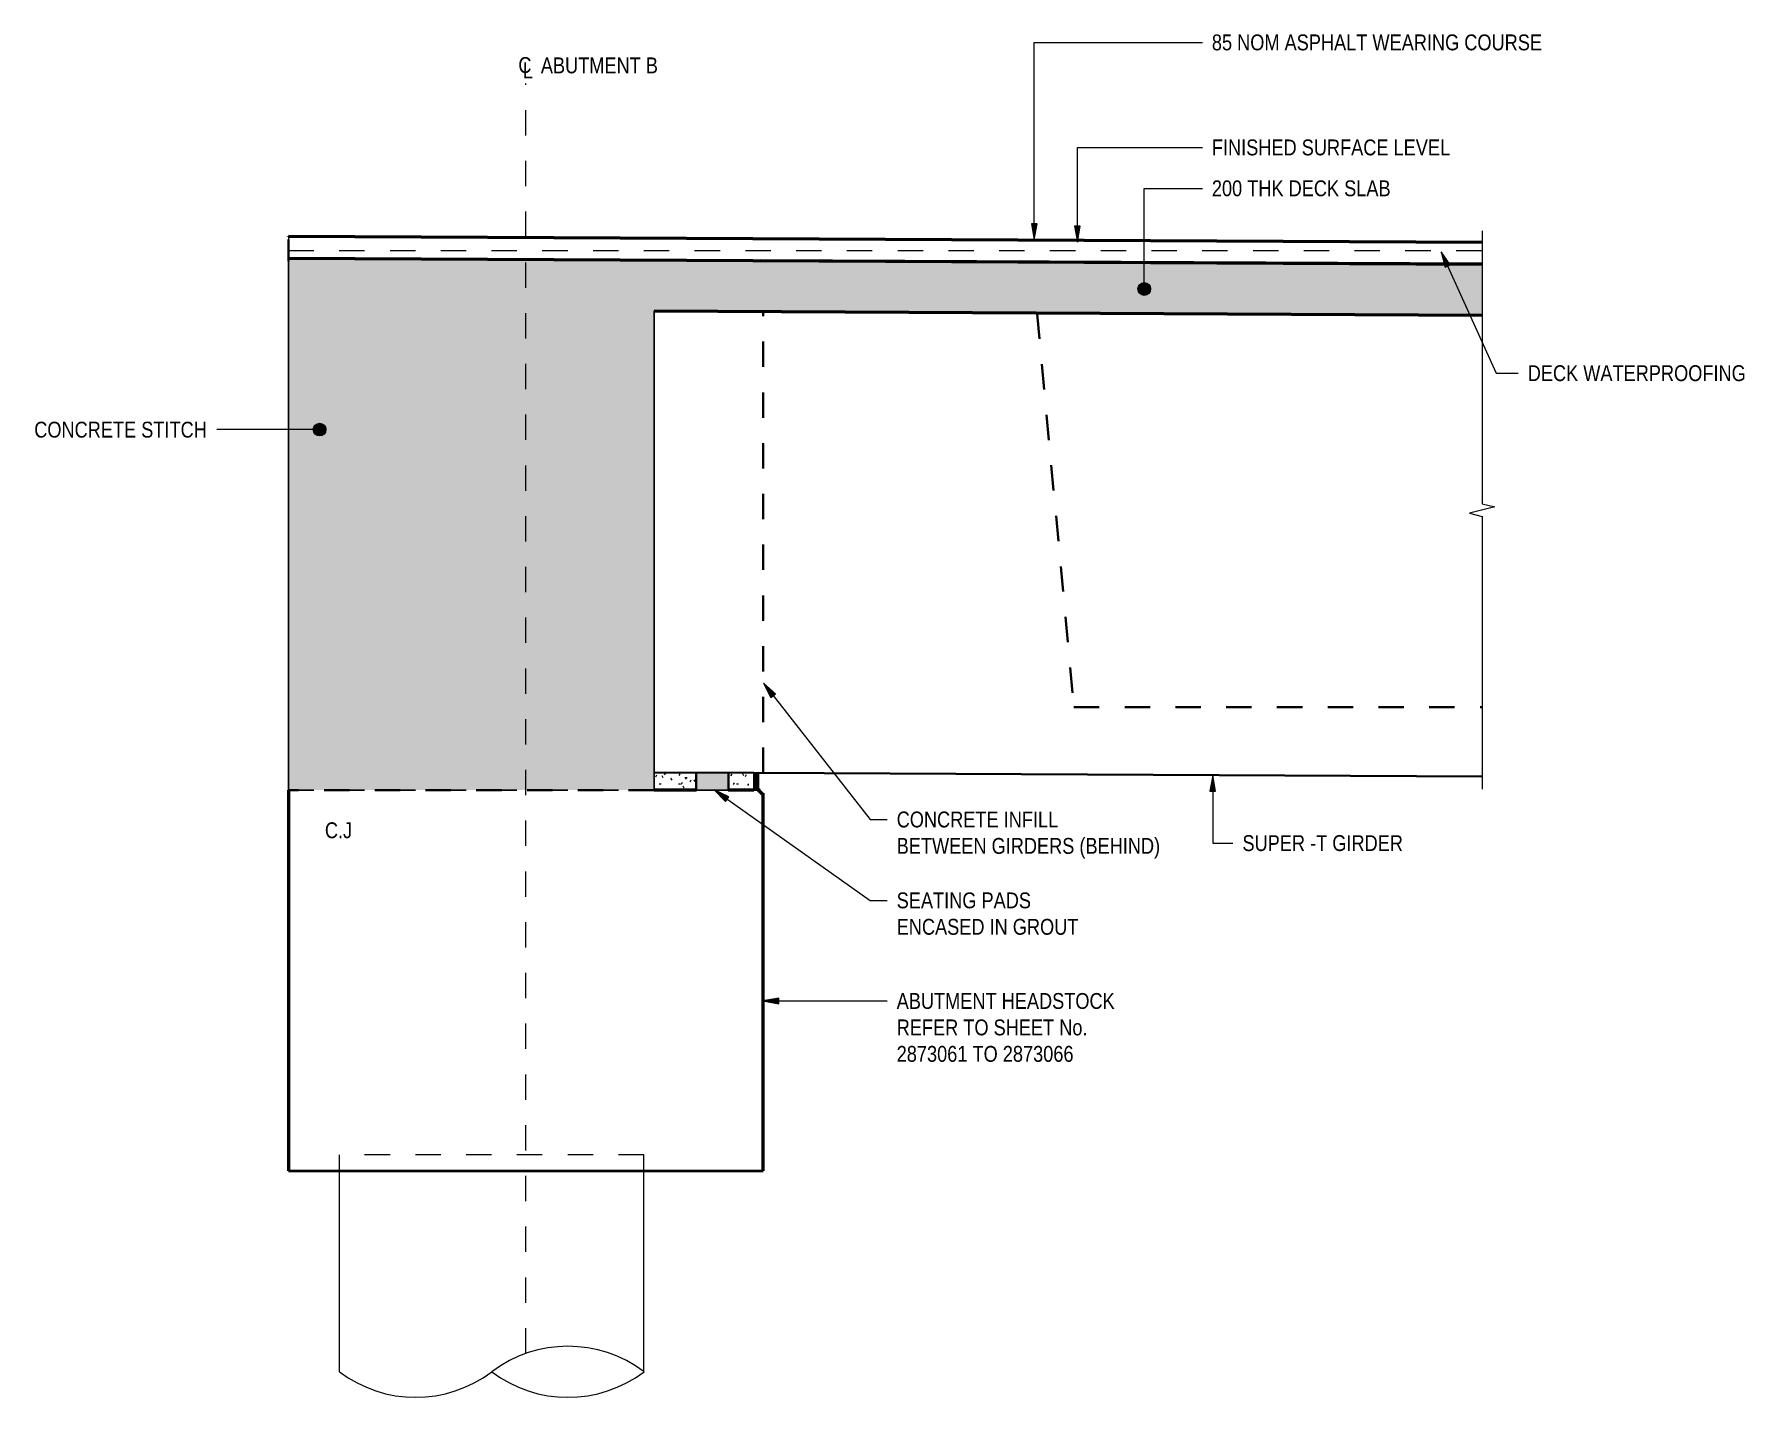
# Model space of a CAD drawing. Header units: metres. Extents: x -1215.1 to -1160.7, y 0 to 26.6.
# Drawn here: x -1178.83 to -1172.09, y 17.44 to 22.85 of the extents above; entities that cross this region are included whole.
import ezdxf

# ---------------------------------------------------------------- set-up
doc = ezdxf.new("R2010")
doc.units = ezdxf.units.M
doc.linetypes.add('JacobsDash', pattern=[0.0045, 0.003, -0.0015])
doc.linetypes.add('JacobsGridLine', pattern=[0.0145, 0.01, -0.001, 0.0025, -0.001])
for name, color, linetype, lineweight in [('A-ANNO-NOTE', 7, 'Continuous', 9), ('A-DETL', 7, 'Continuous', 13), ('A-DETL-GENF', 7, 'Continuous', 9), ('A-FLOR', 7, 'Continuous', 50), ('G-ANNO-TEXT', 7, 'Continuous', 9), ('S-BEAM', 7, 'Continuous', 50), ('S-BEAM-HDLN', 7, 'JacobsDash', 18), ('S-FNDN', 7, 'Continuous', 50), ('S-GRID', 7, 'Continuous', 9)]:
    doc.layers.add(name, color=color, linetype=linetype, lineweight=lineweight)
doc.styles.add('Arial Narrow_2', font='ARIALN.TTF', dxfattribs={"height": 0.0625})
pattern_1 = [(0, (-1177.02847, 21.821), (0.1016, 0.0254), [0.00838, -0.06782, 0.00838, -0.06782, -0.4064]), (0, (-1177.02847, 21.821), (0.1016, 0.0254), [-0.1524, 0.00838, -0.14402, 0.00838, -0.06782, -0.1778]), (0, (-1177.02847, 21.821), (0.1016, 0.0254), [-0.381, 0.00838, -0.04242, 0.00838, -0.11862]), (120, (-1176.99047, 21.834), (-0.07279705, 0.07528818), [0.00838, -0.06782, 0.00838, -0.06782, -0.4064]), (120, (-1176.99047, 21.834), (-0.07279705, 0.07528818), [-0.1524, 0.00838, -0.14402, 0.00838, -0.06782, -0.1778]), (120, (-1176.99047, 21.834), (-0.07279705, 0.07528818), [-0.381, 0.00838, -0.04242, 0.00838, -0.11862]), (240, (-1176.97747, 21.884), (-0.02880295, -0.10068818), [0.00838, -0.06782, 0.00838, -0.06782, -0.4064]), (240, (-1176.97747, 21.884), (-0.02880295, -0.10068818), [-0.1524, 0.00838, -0.14402, 0.00838, -0.06782, -0.1778]), (240, (-1176.97747, 21.884), (-0.02880295, -0.10068818), [-0.381, 0.00838, -0.04242, 0.00838, -0.11862])]

# ---------------------------------------------------------------- blocks, each defined once
blk = doc.blocks.new('CS_DET_BreakLine_ViewScale - Std Break-5391831-DRG-2873122 - SECTION 2')
at = {"layer": 'A-DETL-GENF'}
for p, q in [((-541.3511, 22.0701), (-541.3511, 20.9952)), ((-541.3011, 20.9827), (-541.4011, 20.9577)), ((-541.3511, 20.9952), (-541.3011, 20.9827)), ((-541.4011, 20.9577), (-541.3511, 20.9452)), ((-541.3511, 20.9452), (-541.3511, 19.8704))]:
    blk.add_line(p, q, dxfattribs=at)
blk = doc.blocks.new('CS_DET_Pile-Column_BreakLine - Tubular BreakLine-5392069-DRG-2873122 - SECTION 2')
at = {"layer": 'A-DETL-GENF', "lineweight": 18}
for centre, start, end in [((-544.9529, 17.1766), 52.95733, 127.04267), ((-545.5529, 17.9716), 232.95733, 307.04267), ((-544.9529, 17.9716), 232.95733, 307.04267)]:
    blk.add_arc(centre, 0.498, start, end, dxfattribs=at)
blk = doc.blocks.new('CS_Annot_Centreline Symbol2 - CS_Annot_Centreline Symbol-5074296-DRG-2873122 - SECTION 2')
at = {"layer": 'A-ANNO-NOTE', "char_height": 0.0625, "attachment_point": 1, "style": 'Arial Narrow_2'}
for s, insert, width in [('C  ', (-545.1481, 22.7553), 0.110232), ('L', (-545.131, 22.7342), 0.048101)]:
    blk.add_mtext(s, dxfattribs=dict(at, insert=insert, width=width))

msp = doc.modelspace()

# ---------------------------------------------------------------- hatches: boundary and pattern name
at = {"layer": 'A-DETL-GENF', "true_color": 0xc0c0c0}
h = msp.add_hatch(color=9, dxfattribs=at)
h.paths.add_polyline_path([(-1176.4281, 19.8664), (-1176.3881, 19.8664), (-1176.3881, 21.755), (-1173.1255, 21.7396), (-1173.1255, 21.9384), (-1177.8281, 21.9625), (-1177.8281, 19.8664), (-1177.5408, 19.8664)])
h.paths.add_polyline_path([(-1176.8151, 21.7572), (-1176.8151, 21.7572), (-1177.8279, 21.7572)])
at = {"layer": 'A-DETL-GENF'}
h = msp.add_hatch(dxfattribs=at)
h.set_pattern_fill('FP_9', color=256, style=0, pattern_type=2)
h.set_pattern_definition(pattern_1)
h.paths.add_polyline_path([(-1176.2237, 19.867), (-1176.2237, 19.9353), (-1176.3881, 19.9356), (-1176.3881, 19.867)])
at = {"layer": 'A-DETL-GENF', "true_color": 0x808080}
for points in [[(-1176.2206, 19.8664), (-1176.0956, 19.8664), (-1176.0956, 19.9347), (-1176.2206, 19.9347), (-1176.2206, 19.8668)], [(-1175.9765, 19.8664), (-1175.9765, 19.9347), (-1175.9949, 19.9347), (-1175.9949, 19.8664), (-1175.9874, 19.8664)]]:
    msp.add_hatch(color=8, dxfattribs=at).paths.add_polyline_path(points)
at = {"layer": 'A-DETL-GENF'}
h = msp.add_hatch(dxfattribs=at)
h.set_pattern_fill('FP_9', color=256, style=0, pattern_type=2)
h.set_pattern_definition(pattern_1)
h.paths.add_polyline_path([(-1175.9949, 19.867), (-1175.9949, 19.9341), (-1176.0937, 19.9341), (-1176.0937, 19.867)])
at = {"layer": 'G-ANNO-TEXT'}
for points in [[(-1174.89, 22.0357), (-1174.8789, 22.0982), (-1174.901, 22.0982)], [(-1174.7199, 22.0262), (-1174.7089, 22.0887), (-1174.7309, 22.0887)], [(-1173.2869, 21.9885), (-1173.2712, 21.927), (-1173.2511, 21.936)], [(-1175.9572, 20.2878), (-1175.9274, 20.2318), (-1175.91, 20.2454)], [(-1174.1869, 19.9245), (-1174.1979, 19.862), (-1174.1759, 19.862)], [(-1176.1512, 19.8673), (-1176.1065, 19.8222), (-1176.0938, 19.8402)], [(-1175.9589, 19.0354), (-1175.8964, 19.0244), (-1175.8964, 19.0465)]]:
    msp.add_hatch(color=256, dxfattribs=at).paths.add_polyline_path(points)
h = msp.add_hatch(color=256, dxfattribs=at)
edge = h.paths.add_edge_path()
edge.add_arc((-1174.4568, 21.8414), 0.025, 0, 360)
h = msp.add_hatch(color=256, dxfattribs=at)
edge = h.paths.add_edge_path()
edge.add_arc((-1177.7058, 21.2871), 0.025, 0, 360)
at = {"layer": 'S-BEAM', "true_color": 0xc0c0c0}
msp.add_hatch(color=9, dxfattribs=at).paths.add_polyline_path([(-1175.9698, 19.8668), (-1175.97, 19.867), (-1175.973, 19.8668)])

# ---------------------------------------------------------------- linework, layer by layer
at = {"layer": 'A-DETL', "lineweight": 35}
for p, q in [((-1177.8281, 21.9511), (-1177.8281, 22.0361)), ((-1175.9949, 19.9342), (-1176.3877, 19.9361)), ((-1173.1255, 19.9204), (-1175.9765, 19.9342))]:
    msp.add_line(p, q, dxfattribs=at)
at = {"layer": 'A-DETL', "linetype": 'JacobsDash', "lineweight": 18}
for p, q in [((-1177.8281, 21.9936), (-1173.1255, 21.9936)), ((-1176.4281, 18.4293), (-1177.6281, 18.4293))]:
    msp.add_line(p, q, dxfattribs=at)
at = {"layer": 'A-DETL', "lineweight": 25}
for p, q in [((-1173.1255, 21.9384), (-1177.8281, 21.9625)), ((-1177.8281, 21.9625), (-1177.8281, 19.8664)), ((-1176.3881, 19.8664), (-1176.3881, 21.755)), ((-1176.3881, 21.755), (-1173.1255, 21.7396)), ((-1176.2206, 19.9347), (-1176.2206, 19.8664)), ((-1176.0956, 19.8664), (-1176.0956, 19.9347)), ((-1175.9949, 19.9347), (-1175.9949, 19.8664)), ((-1175.9765, 19.8664), (-1175.9765, 19.9347)), ((-1176.2206, 19.8664), (-1176.0956, 19.8664)), ((-1175.9949, 19.8664), (-1175.9765, 19.8664))]:
    msp.add_line(p, q, dxfattribs=at)
at = {"layer": 'A-DETL', "linetype": 'JacobsDash', "lineweight": 35}
for p, q in [((-1175.9581, 19.9341), (-1175.9581, 21.753)), ((-1174.8789, 21.7439), (-1174.7338, 20.1939)), ((-1174.7338, 20.1939), (-1173.1255, 20.1939)), ((-1176.3881, 19.8664), (-1177.8281, 19.8664))]:
    msp.add_line(p, q, dxfattribs=at)
at = {"layer": 'A-DETL', "lineweight": 18}
for p, q in [((-1176.3881, 19.9356), (-1176.3881, 19.8668)), ((-1176.2237, 19.9353), (-1176.3881, 19.9356)), ((-1176.2237, 19.8668), (-1176.2237, 19.9353)), ((-1176.0956, 19.9347), (-1176.2206, 19.9347)), ((-1175.9949, 19.9341), (-1176.0937, 19.9341)), ((-1176.0937, 19.9341), (-1176.0937, 19.8666)), ((-1175.9765, 19.9347), (-1175.9949, 19.9347)), ((-1176.3881, 19.8668), (-1176.2237, 19.8668)), ((-1176.0937, 19.8666), (-1175.9949, 19.8666))]:
    msp.add_line(p, q, dxfattribs=at)
at = {"layer": 'A-DETL', "linetype": 'JacobsDash', "lineweight": 25}
msp.add_line((-1177.8281, 19.8664), (-1176.3881, 19.8664), dxfattribs=at)
at = {"layer": 'A-DETL', "lineweight": 50}
msp.add_line((-1175.9581, 19.848), (-1175.9765, 19.8664), dxfattribs=at)
at = {"layer": 'A-DETL', "lineweight": 40}
msp.add_line((-1177.8281, 18.3664), (-1175.9581, 18.3664), dxfattribs=at)
at = {"layer": 'A-FLOR'}
for p, q in [((-1177.8279, 22.0491), (-1173.1255, 22.0253)), ((-1177.8279, 22.0489), (-1177.8279, 22.0491)), ((-1177.8279, 21.9625), (-1173.1255, 21.9389)), ((-1173.1255, 21.9387), (-1175.968, 21.953)), ((-1176.3881, 21.7551), (-1173.1255, 21.7387))]:
    msp.add_line(p, q, dxfattribs=at)
at = {"layer": 'A-FLOR', "lineweight": 13}
for p, q in [((-1177.8279, 22.0489), (-1177.8279, 21.9639)), ((-1173.1255, 22.0252), (-1177.8279, 22.0489)), ((-1177.8279, 21.9639), (-1173.1255, 21.9402))]:
    msp.add_line(p, q, dxfattribs=at)
at = {"layer": 'G-ANNO-TEXT'}
for p, q in [((-1174.89, 22.8133), (-1174.2278, 22.8133)), ((-1174.89, 22.0357), (-1174.89, 22.8133)), ((-1174.7199, 22.3993), (-1174.2278, 22.3993)), ((-1174.7199, 22.0262), (-1174.7199, 22.3993)), ((-1174.4568, 22.2381), (-1174.2278, 22.2381)), ((-1174.4568, 21.8414), (-1174.4568, 22.2381)), ((-1174.8789, 22.0982), (-1174.901, 22.0982)), ((-1174.901, 22.0982), (-1174.89, 22.0357)), ((-1174.89, 22.0357), (-1174.8789, 22.0982)), ((-1174.7089, 22.0887), (-1174.7309, 22.0887)), ((-1174.7309, 22.0887), (-1174.7199, 22.0262)), ((-1174.7199, 22.0262), (-1174.7089, 22.0887)), ((-1173.2869, 21.9885), (-1173.2712, 21.927)), ((-1173.2511, 21.936), (-1173.2869, 21.9885)), ((-1173.2869, 21.9885), (-1173.0707, 21.5096)), ((-1173.2712, 21.927), (-1173.2511, 21.936)), ((-1173.0707, 21.5096), (-1172.9834, 21.5096)), ((-1178.1093, 21.2871), (-1178.111, 21.2871)), ((-1177.7058, 21.2871), (-1178.1093, 21.2871)), ((-1175.9572, 20.2878), (-1175.9274, 20.2318)), ((-1175.91, 20.2454), (-1175.9572, 20.2878)), ((-1175.9572, 20.2878), (-1175.5368, 19.7508)), ((-1175.9274, 20.2318), (-1175.91, 20.2454)), ((-1174.1869, 19.9245), (-1174.1979, 19.862)), ((-1174.1759, 19.862), (-1174.1869, 19.9245)), ((-1174.1869, 19.9245), (-1174.1869, 19.6576)), ((-1176.1512, 19.8673), (-1176.1065, 19.8222)), ((-1176.0938, 19.8402), (-1176.1512, 19.8673)), ((-1176.1512, 19.8673), (-1175.5368, 19.4319)), ((-1176.1065, 19.8222), (-1176.0938, 19.8402)), ((-1174.1979, 19.862), (-1174.1759, 19.862)), ((-1175.5368, 19.7508), (-1175.4695, 19.7508)), ((-1174.1869, 19.6576), (-1174.1073, 19.6576)), ((-1175.5368, 19.4319), (-1175.4695, 19.4319)), ((-1175.8964, 19.0465), (-1175.9589, 19.0354)), ((-1175.9589, 19.0354), (-1175.8964, 19.0244)), ((-1175.9589, 19.0354), (-1175.4695, 19.0354)), ((-1175.8964, 19.0244), (-1175.8964, 19.0465))]:
    msp.add_line(p, q, dxfattribs=at)
for centre in [(-1174.4568, 21.8414), (-1177.7058, 21.2871)]:
    msp.add_circle(centre, 0.025, dxfattribs=at)
at = {"layer": 'S-BEAM'}
for p, q in [((-1177.8281, 19.8664), (-1177.8281, 18.3664)), ((-1176.3881, 19.867), (-1176.2206, 19.867)), ((-1176.2206, 19.8668), (-1176.3881, 19.8668)), ((-1176.0956, 19.867), (-1175.9949, 19.867)), ((-1175.9949, 19.8668), (-1176.0956, 19.8668)), ((-1175.9765, 19.867), (-1175.97, 19.867)), ((-1175.9698, 19.8668), (-1175.9765, 19.8668)), ((-1175.9581, 18.3664), (-1175.9581, 19.8551))]:
    msp.add_line(p, q, dxfattribs=at)
at = {"layer": 'S-BEAM-HDLN'}
for p, q in [((-1177.6281, 18.3666), (-1177.8279, 18.3666)), ((-1176.4281, 18.3666), (-1177.628, 18.3666)), ((-1175.9581, 18.3666), (-1176.428, 18.3666))]:
    msp.add_line(p, q, dxfattribs=at)
at = {"layer": 'S-FNDN', "lineweight": 13}
for p, q in [((-1177.6281, 18.4293), (-1177.6281, 17.5741)), ((-1176.4281, 17.5747), (-1176.4281, 18.4293))]:
    msp.add_line(p, q, dxfattribs=at)
at = {"layer": 'S-GRID', "linetype": 'JacobsGridLine', "lineweight": 18}
msp.add_line((-1176.8929, 17.6463), (-1176.8929, 22.651), dxfattribs=at)

# ---------------------------------------------------------------- block references
at = {"layer": 'A-ANNO-NOTE'}
msp.add_blockref('CS_Annot_Centreline Symbol2 - CS_Annot_Centreline Symbol-5074296-DRG-2873122 - SECTION 2', (-631.7745, 0), dxfattribs=at)
at = {"layer": 'A-DETL-GENF'}
for name in ['CS_DET_BreakLine_ViewScale - Std Break-5391831-DRG-2873122 - SECTION 2', 'CS_DET_Pile-Column_BreakLine - Tubular BreakLine-5392069-DRG-2873122 - SECTION 2']:
    msp.add_blockref(name, (-631.7745, 0), dxfattribs=at)

# ---------------------------------------------------------------- texts
at = {"layer": 'A-ANNO-NOTE', "insert": (-1176.8339, 22.7539), "char_height": 0.0625, "attachment_point": 1, "style": 'Arial Narrow_2', "bg_fill": 3, "box_fill_scale": 1, "bg_fill_color": 256, "bg_fill_true_color": 13158600, "bg_fill_transparency": 0}
msp.add_mtext('ABUTMENT B', dxfattribs=at)
at = {"layer": 'G-ANNO-TEXT', "char_height": 0.0625, "attachment_point": 1, "style": 'Arial Narrow_2', "bg_fill": 3, "box_fill_scale": 1, "bg_fill_color": 256, "bg_fill_true_color": 13158600, "bg_fill_transparency": 0}
for s, insert in [('85 NOM ASPHALT WEARING COURSE', (-1174.1903, 22.8445)), ('FINISHED SURFACE LEVEL', (-1174.1903, 22.4306)), ('200 THK DECK SLAB', (-1174.1903, 22.2694)), ('DECK WATERPROOFING', (-1172.9459, 21.5409)), ('CONCRETE STITCH', (-1178.8298, 21.3183)), ('CONCRETE INFILL', (-1175.432, 19.782)), ('C.J', (-1177.6847, 19.7395)), ('SUPER -T GIRDER', (-1174.0698, 19.6889)), ('BETWEEN GIRDERS (BEHIND)', (-1175.432, 19.6779)), ('SEATING PADS ', (-1175.432, 19.4632)), ('ENCASED IN GROUT', (-1175.432, 19.359)), ('ABUTMENT HEADSTOCK', (-1175.432, 19.0667)), ('REFER TO SHEET No. ', (-1175.432, 18.9625)), ('2873061 TO 2873066', (-1175.432, 18.8583))]:
    msp.add_mtext(s, dxfattribs=dict(at, insert=insert))

doc.saveas('drawing.dxf')
